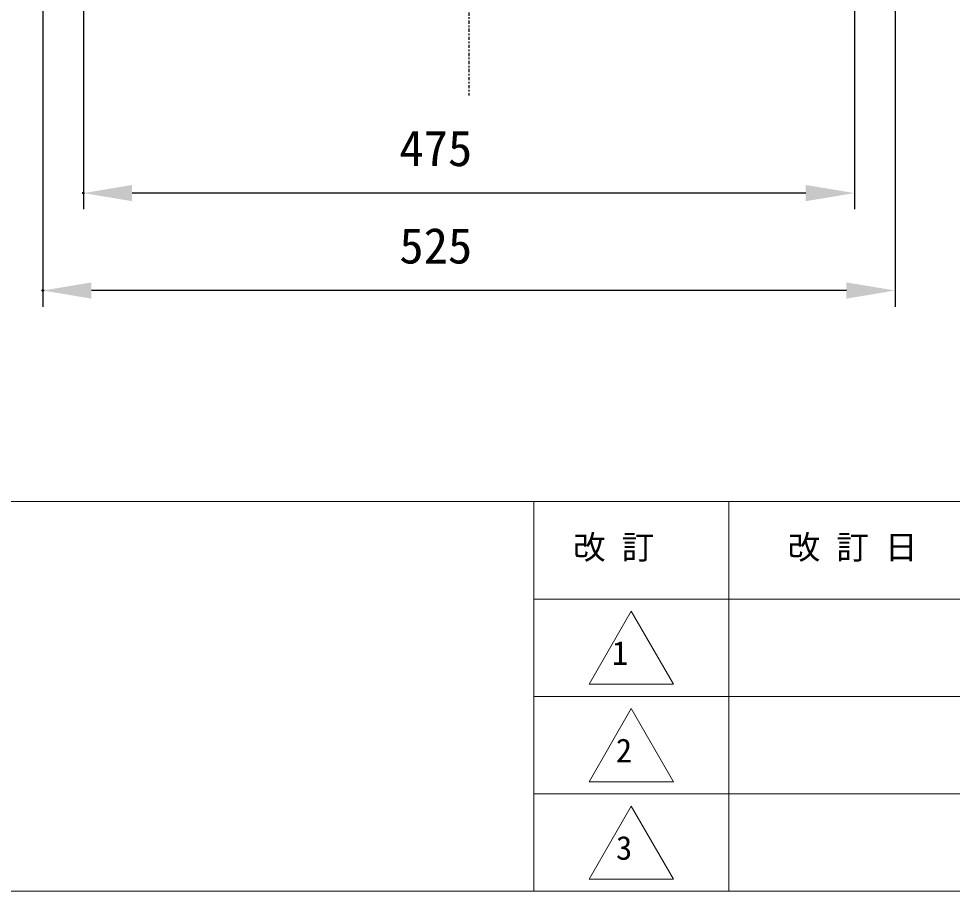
# Model space of a CAD drawing. Units: millimetres, scale not verified. Extents: x -203 to 203, y -143 to 143.
# Drawn here: x -109.7 to -52.2, y -138 to -84.3 of the extents above; entities that cross this region are included whole.
import ezdxf
from ezdxf.enums import TextEntityAlignment as Align

# ---------------------------------------------------------------- set-up
doc = ezdxf.new("R2010")
doc.units = ezdxf.units.MM
doc.header["$LTSCALE"] = 0.5
doc.header["$PDMODE"] = 32
doc.header["$PDSIZE"] = 0.1
doc.linetypes.add('USER1', pattern=[0.629921, 0.393701, -0.07874, 0.07874, -0.07874])
for name, color, linetype, lineweight in [('0-1_DIMENSION_LINES$02_DIMENSI', 7, 'Continuous', 25), ('0-4_DIMENSION_LINES$01_CENTER_', 7, 'USER1', 25), ('0-6_図面_FORMAT$03_TEXT', 7, 'Continuous', 18), ('0-7_図面_FORMAT$01_WAKU$OUT_LINE', 6, 'Continuous', 18), ('0-8_図面_FORMAT$01_WAKU$SUB_LINE', 7, 'Continuous', 18)]:
    doc.layers.add(name, color=color, linetype=linetype, lineweight=lineweight)
doc.layers.add('0-2_DEFPOINTS', color=7, linetype='Continuous')
doc.styles.add('ＭＳ ゴシック', font='')
doc.styles.get('ＭＳ ゴシック').set_extended_font_data('MS Gothic')

# ---------------------------------------------------------------- blocks, each defined once
blk = doc.blocks.new('D1')
at = {"layer": '0-1_DIMENSION_LINES$02_DIMENSI'}
for p, q in [((203.5, 138), (203.5, 93)), ((308.5, 138), (308.5, 93)), ((302.5, 95), (209.5, 95))]:
    blk.add_line(p, q, dxfattribs=at)
for points in [[(209.5, 96), (209.5, 94), (203.5, 95)], [(302.5, 94), (302.5, 96), (308.5, 95)]]:
    blk.add_solid(points, dxfattribs=at)
at = {"layer": '0-2_DEFPOINTS'}
for p in [(203.5, 141), (308.5, 141), (203.5, 95)]:
    blk.add_point(p, dxfattribs=at)
at = {"layer": '0-1_DIMENSION_LINES$02_DIMENSI', "style": 'ＭＳ ゴシック'}
blk.add_text('525', height=4.399, dxfattribs=at).set_placement((247.429, 97), align=Align.BOTTOM_LEFT)
blk = doc.blocks.new('D13')
at = {"layer": '0-1_DIMENSION_LINES$02_DIMENSI'}
for p, q in [((208.5, 138), (208.5, 105)), ((303.5, 138), (303.5, 105)), ((297.5, 107), (214.5, 107))]:
    blk.add_line(p, q, dxfattribs=at)
for points in [[(214.5, 108), (214.5, 106), (208.5, 107)], [(297.5, 106), (297.5, 108), (303.5, 107)]]:
    blk.add_solid(points, dxfattribs=at)
at = {"layer": '0-2_DEFPOINTS'}
for p in [(208.5, 141), (303.5, 141), (208.5, 107)]:
    blk.add_point(p, dxfattribs=at)
at = {"layer": '0-1_DIMENSION_LINES$02_DIMENSI', "style": 'ＭＳ ゴシック'}
blk.add_text('475', height=4.399, dxfattribs=at).set_placement((247.429, 109), align=Align.BOTTOM_LEFT)

msp = doc.modelspace()

# ---------------------------------------------------------------- linework, layer by layer
at = {"layer": '0-4_DIMENSION_LINES$01_CENTER_'}
msp.add_line((-82, 14), (-82, -89), dxfattribs=at)
at = {"layer": '0-6_図面_FORMAT$03_TEXT'}
for p, q in [((-72, -120.75), (-74.5981, -125.25)), ((-69.4019, -125.25), (-72, -120.75)), ((-74.5981, -125.25), (-69.4019, -125.25)), ((-72, -126.75), (-74.5981, -131.25)), ((-69.4019, -131.25), (-72, -126.75)), ((-74.5981, -131.25), (-69.4019, -131.25)), ((-72, -132.75), (-74.5981, -137.25)), ((-69.4019, -137.25), (-72, -132.75)), ((-74.5981, -137.25), (-69.4019, -137.25))]:
    msp.add_line(p, q, dxfattribs=at)
at = {"layer": '0-7_図面_FORMAT$01_WAKU$OUT_LINE'}
for p, q in [((198, -114), (-198, -114)), ((-78, -114), (-78, -138)), ((198, -120), (-78, -120)), ((-198, -138), (198, -138))]:
    msp.add_line(p, q, dxfattribs=at)
at = {"layer": '0-8_図面_FORMAT$01_WAKU$SUB_LINE'}
for p, q in [((-66, -114), (-66, -138)), ((12, -126), (-78, -126)), ((12, -132), (-78, -132))]:
    msp.add_line(p, q, dxfattribs=at)

# ---------------------------------------------------------------- block references
at = {"layer": '0-1_DIMENSION_LINES$02_DIMENSI', "xscale": 0.5, "yscale": 0.5}
for name in ['D1', 'D13']:
    msp.add_blockref(name, (-210, -148.5), dxfattribs=at)

# ---------------------------------------------------------------- texts
at = {"layer": '0-6_図面_FORMAT$03_TEXT', "style": 'ＭＳ ゴシック'}
for s, p in [('改 訂', (-75.5838, -117.9799)), ('改 訂 日', (-62.3608, -117.9799)), ('1', (-73.1918, -124.4965)), ('2', (-72.9498, -130.4965)), ('3', (-72.9398, -136.4965))]:
    msp.add_text(s, height=1.466, dxfattribs=at).set_placement(p, align=Align.BOTTOM_LEFT)

doc.saveas('drawing.dxf')
